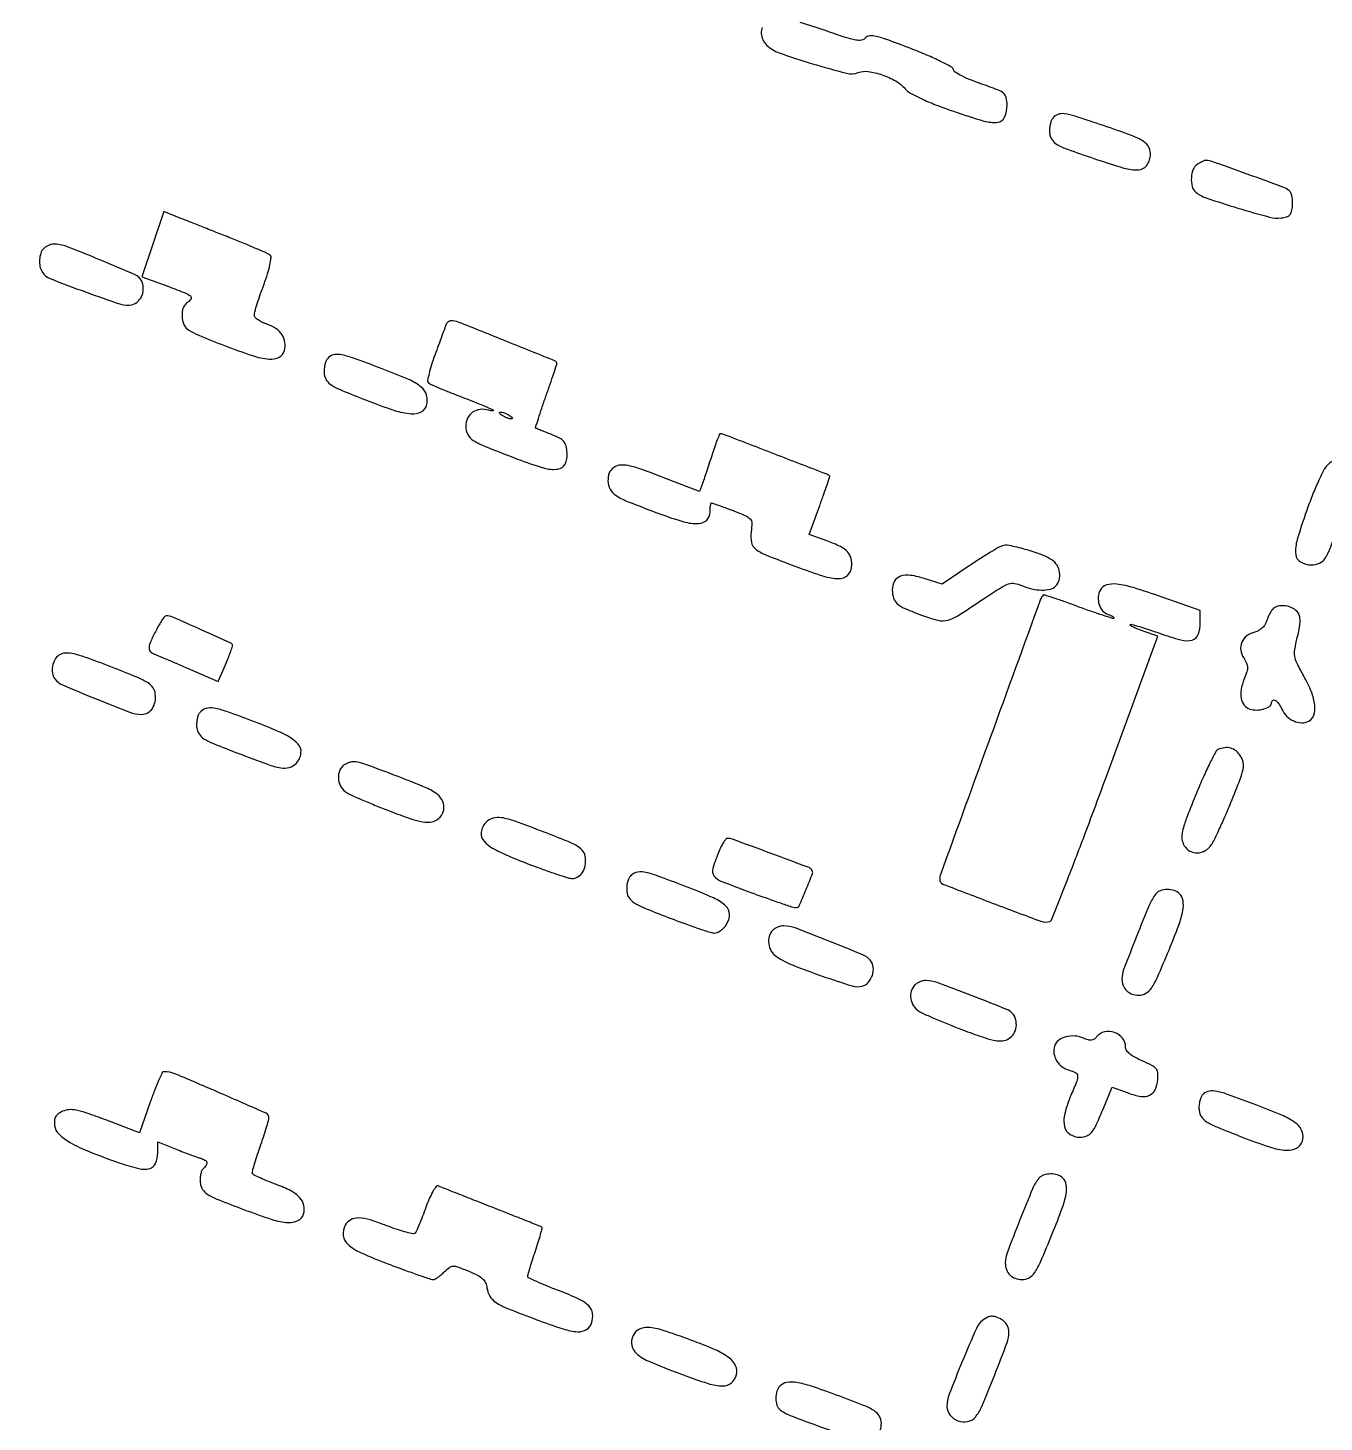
# Model space of a CAD drawing. Header units: metres. Extents: x 244 to 6504, y 133 to 4776.
# Drawn here: x 3292.6 to 3528.1, y 1085.7 to 1339.1 of the extents above; entities that cross this region are included whole.
import ezdxf

# ---------------------------------------------------------------- set-up
doc = ezdxf.new("R2010")
doc.units = ezdxf.units.M
doc.header["$MEASUREMENT"] = 0

msp = doc.modelspace()

# ---------------------------------------------------------------- linework, layer by layer
for points in [[(3073.43, 1797.58, -0.000015), (3212.47, 1744.26, -0.000001), (3356.48, 1689.04, -0.090549)], [(3368.99, 1721.3, 0.009906), (3366.1, 1712.52, -0.001067), (3364.33, 1706.81, -0.001723), (3362.8, 1701.96, -0.000256), (3361.42, 1697.66, -0.119228), (3361.26, 1697.41, -0.295746), (3360.94, 1697.34, -0.000001), (3222.9, 1750.06, -0.000075), (3098.13, 1797.73, -0.00214)], [(2390.74, 4302.36, -0.000001), (2436.6, 4383.87, -0.253439)], [(5649.78, 2908.29, -0.000001), (5592.12, 2927.27, -0.000136)], [(2358.85, 2292.47, -0.000002), (2402.87, 2275.77, -0.000001), (2455, 2255.99, -0.000469)], [(2661.8, 3304.26, -0.000001), (2697.55, 3290.75, -0.000089)], [(2166.88, 2385.74, -0.000003), (2059.01, 2428.09, -0.099946)], [(2836.31, 1902.63, -0.000001), (2798.12, 1918.05, -0.081722)], [(2910.82, 2101.23, -0.000002), (2871.64, 2116.15, -0.08954)], [(2835.59, 1257.96, 0.000001), (2811.6, 1266.94)], [(2724.87, 2153.38, -0.00001), (2851.52, 2105.29, -0.308463)], [(3433.83, 1894.18, -0.000012), (3289.85, 1953, -0.000025), (3146.63, 2011.53, -0.11823)], [(2592.86, 1267.89, -0.000002), (2552.45, 1283.32, -0.105537)], [(2535.59, 1289.9, -0.000004), (2496.83, 1304.97, -0.000295)], [(3121.11, 1058.8, -0.000012), (2978.85, 1116.92, -0.000024), (2837.26, 1174.78, -0.126636)], [(3425.99, 1339.14, 0.103284), (3425.83, 1338.05, 0.097736), (3426.11, 1336.93, 0.085776), (3426.8, 1335.95, 0.112298), (3429.06, 1334.53, 0.011532), (3435.11, 1332.56, 0.009774), (3441.3, 1330.83, 0.155275), (3443.45, 1330.95, -0.127427), (3445.26, 1331.15, -0.0469), (3447.79, 1330.54, -0.046656), (3450.26, 1329.42, -0.086027), (3451.95, 1328.02, 0.087424), (3452.93, 1327.22, 0.018712), (3454.9, 1326.21, 0.01693), (3457.51, 1325.1, 0.009547), (3460.75, 1323.91, 0.011027), (3466.29, 1322.14, 0.100437), (3468.8, 1321.92, 0.267086), (3470.05, 1322.84, 0.103778), (3470.5, 1325.02, 0.054982), (3470.35, 1326.4, 0.168772), (3469.86, 1327.18, 0.081192), (3468.77, 1327.81, 0.006997), (3465.72, 1328.91, -0.014996), (3463.87, 1329.6, -0.021495), (3462.29, 1330.33, -0.018211), (3461.06, 1331.02, -0.208825), (3460.75, 1331.47, 0.223016), (3460.4, 1331.94, 0.00855), (3458.41, 1332.97, 0.01388), (3455.93, 1334.12, 0.00918), (3453.03, 1335.3, 0.004305), (3448.8, 1336.89, 0.030293), (3446.7, 1337.52, 0.072012), (3445.47, 1337.62, 0.21876), (3444.75, 1337.24, -0.193399), (3444.06, 1336.83, -0.083768), (3442.98, 1336.85, -0.03461), (3441.15, 1337.31, -0.004922), (3437.48, 1338.56, 0.010982), (3432.92, 1340.05, 0.039379)]]:
    msp.add_lwpolyline(points, format="xyb")
for points in [[(3478.82, 1322.67, 0.084021), (3478.53, 1322.17, 0.03876), (3478.32, 1321.45, 0.036965), (3478.21, 1320.64, 0.042235), (3478.24, 1319.85, 0.121921), (3478.66, 1318.71, 0.115063), (3479.58, 1317.88, 0.042298), (3481.47, 1317.01, 0.004122), (3486.24, 1315.35, 0.010485), (3491.74, 1313.6, 0.082504), (3494.4, 1313.28, 0.221876), (3495.81, 1314.02, 0.134141), (3496.54, 1315.8, 0.139791), (3496.3, 1317.28, 0.141181), (3495.31, 1318.42, 0.055512), (3493.09, 1319.53, 0.006984), (3488, 1321.32, 0.003315), (3482.89, 1323, 0.041531), (3480.91, 1323.47, 0.12731), (3479.76, 1323.34, 0.130001)], [(3505.11, 1314.3, 0.168522), (3504.33, 1313.38, 0.077761), (3503.98, 1311.83, 0.077582), (3504.12, 1310.24, 0.165749), (3504.78, 1309.22, 0.086889), (3506.8, 1308.12, 0.007403), (3512.45, 1306.33, 0.007038), (3518.17, 1304.69, 0.095055), (3520.32, 1304.53, 0.045825), (3521.29, 1304.73, 0.134976), (3521.86, 1305.09, 0.124329), (3522.19, 1305.71, 0.036165), (3522.37, 1306.79, 0.041111), (3522.38, 1307.62, 0.042793), (3522.26, 1308.43, 0.046677), (3522.03, 1309.11, 0.119166), (3521.71, 1309.52, 0.080121), (3520.61, 1310.13, 0.001382), (3514.12, 1312.5, 0.001095), (3507.53, 1314.86, 0.104922), (3506.54, 1314.99, 0.086588), (3506.38, 1314.95, 0.008203), (3506.01, 1314.78, 0.010294), (3505.58, 1314.56, 0.007932)], [(3315.27, 1299.77), (3313.28, 1293.86), (3318.15, 1292.05, -0.004458), (3321.14, 1290.9, -0.070689), (3322.09, 1290.37, -0.35725), (3322.2, 1289.89, -0.126151), (3321.71, 1289.31, 0.067298), (3321.12, 1288.77, 0.083674), (3320.74, 1288.12, 0.073706), (3320.57, 1287.32, 0.04017), (3320.59, 1286.32, 0.099732), (3320.98, 1285.04, 0.125941), (3321.82, 1284.13, 0.046903), (3323.59, 1283.21, 0.004139), (3328.27, 1281.35, 0.01256), (3333.35, 1279.52, 0.058698), (3336.4, 1278.9, 0.13578), (3338.19, 1279.23, 0.218548), (3339.16, 1280.42, 0.099095), (3339.25, 1281.92, 0.109243), (3338.74, 1283.29, 0.099623), (3337.65, 1284.41, 0.070186), (3336.07, 1285.19, -0.032312), (3335.17, 1285.55, -0.042801), (3334.4, 1286, -0.049096), (3333.87, 1286.47, -0.191152), (3333.71, 1286.87, -0.069771), (3333.79, 1287.44, -0.005726), (3334.22, 1288.9, -0.007588), (3334.79, 1290.62, -0.00577), (3335.46, 1292.49, 0.012975), (3336.1, 1294.38, 0.021331), (3336.53, 1296, 0.017947), (3336.77, 1297.3, 0.252609), (3336.62, 1297.73, 0.075775), (3336.16, 1298.03, 0.003051), (3334.35, 1298.83, 0.005295), (3332.19, 1299.75, 0.003718), (3329.74, 1300.74, -0.000029), (3327.1, 1301.78, -0.000026), (3324.38, 1302.86, -0.000026), (3321.95, 1303.82, -0.000085), (3320.35, 1304.45), (3317.25, 1305.68)], [(3295.42, 1298.98, 0.115967), (3294.9, 1298.14, 0.064112), (3294.67, 1296.95, 0.063027), (3294.74, 1295.71, 0.098322), (3295.13, 1294.72, 0.15598), (3296.61, 1293.51, 0.006636), (3303.01, 1291.09, 0.007015), (3309.43, 1288.85, 0.142671), (3311.47, 1288.77, 0.130542), (3312.57, 1289.38, 0.109251), (3313.31, 1290.49, 0.104865), (3313.53, 1291.85, 0.111419), (3313.17, 1293.15, 0.168503), (3312.06, 1294.19, 0.004445), (3305.75, 1296.87, 0.006606), (3299.58, 1299.34, 0.092123), (3297.24, 1299.78, 0.064005), (3296.79, 1299.72, 0.039128), (3296.28, 1299.54, 0.038664), (3295.8, 1299.28, 0.054733)], [(3368.49, 1285.04, -0.004248), (3368.3, 1284.5, -0.000346), (3367.79, 1283.1, -0.000465), (3367.18, 1281.44, -0.000358), (3366.51, 1279.62, 0.012232), (3365.9, 1277.83, 0.018677), (3365.46, 1276.24, 0.013667), (3365.2, 1274.95, 0.258664), (3365.33, 1274.57, 0.080482), (3365.73, 1274.31, 0.003141), (3367.34, 1273.61, 0.005513), (3369.27, 1272.82, 0.003857), (3371.47, 1271.97, -0.005125), (3374.93, 1270.61, -0.018779), (3377.08, 1269.65, -0.784997), (3377.05, 1269.48, -0.079993), (3376.3, 1269.59, 0.101297), (3374.73, 1269.74, 0.12798), (3373.37, 1269.23, 0.1311), (3372.46, 1268.13, 0.109046), (3372.13, 1266.65, 0.122894), (3372.49, 1265.19, 0.130679), (3373.49, 1264.12, 0.045803), (3375.71, 1262.99, 0.004101), (3381.53, 1260.73, 0.017584), (3386.27, 1259.12, 0.102602), (3388.87, 1258.89, 0.253419), (3390.18, 1259.81, 0.137596), (3390.55, 1261.79, 0.036878), (3390.34, 1263.12, 0.116907), (3389.93, 1263.93, 0.101936), (3389.17, 1264.53, 0.024347), (3387.7, 1265.18, -0.001813), (3386.67, 1265.58, -0.002707), (3385.77, 1265.94, -0.001146), (3385.01, 1266.26, -0.057281), (3384.87, 1266.33, -0.323151), (3384.82, 1266.47, -0.001239), (3385.33, 1268.09, -0.005449), (3385.93, 1269.95, -0.00332), (3386.69, 1272.14, 0.001632), (3387.46, 1274.33, 0.002529), (3388.1, 1276.24, 0.000764), (3388.65, 1277.89, 0.080073), (3388.69, 1278.12, 0.305693), (3388.43, 1278.51, 0.000387), (3379.43, 1282.14, 0.000942), (3370.74, 1285.62, 0.094983), (3369.46, 1285.86, 0.108372), (3369.18, 1285.8, 0.069288), (3368.89, 1285.62, 0.064629), (3368.65, 1285.35, 0.068079)], [(3346.99, 1278.95, 0.083636), (3346.7, 1278.45, 0.038886), (3346.5, 1277.73, 0.037106), (3346.39, 1276.93, 0.042574), (3346.41, 1276.15, 0.121959), (3346.84, 1275.02, 0.10416), (3347.76, 1274.14, 0.041205), (3349.64, 1273.18, 0.004661), (3354.07, 1271.4, 0.012865), (3359.15, 1269.57, 0.05921), (3362.21, 1268.94, 0.135927), (3364.02, 1269.28, 0.217954), (3365, 1270.48, 0.13052), (3364.99, 1272.32, 0.155824), (3364.05, 1273.77, 0.070658), (3361.77, 1275.17, 0.01158), (3356.94, 1277.12, 0.003774), (3351.56, 1279.1, 0.040904), (3349.32, 1279.7, 0.120498), (3348.01, 1279.63, 0.146127)], [(3380.08, 1268.64, -0.027796), (3380.42, 1268.39, -0.102785), (3380.59, 1268.19, -0.335455), (3380.57, 1268.06, -0.190341), (3380.41, 1268, -0.067616), (3380.09, 1268.04, -0.024967), (3379.65, 1268.19, -0.024204), (3379.18, 1268.4, -0.026766), (3378.76, 1268.64, -0.027796), (3378.41, 1268.89, -0.102785), (3378.25, 1269.09, -0.335455), (3378.27, 1269.22, -0.190341), (3378.42, 1269.28, -0.067616), (3378.75, 1269.24, -0.024967), (3379.18, 1269.09, -0.024204), (3379.65, 1268.89, -0.026766)], [(3416.88, 1261.52, -0.001967), (3416.38, 1259.96, -0.002001), (3415.88, 1258.4, -0.001943), (3415.42, 1257.06, -0.008262), (3415.14, 1256.26), (3414.59, 1254.81), (3407.79, 1257.46, 0.006279), (3404.17, 1258.81, 0.028631), (3402.02, 1259.45, 0.051456), (3400.57, 1259.64, 0.11396), (3399.47, 1259.42, 0.065065), (3398.78, 1258.99, 0.092597), (3398.31, 1258.43, 0.083932), (3398.05, 1257.7, 0.044804), (3397.97, 1256.75, 0.123474), (3398.34, 1255.25, 0.129083), (3399.38, 1254.13, 0.047393), (3401.65, 1252.97, 0.004681), (3407.38, 1250.77, 0.018647), (3411.73, 1249.33, 0.08), (3414.43, 1248.99, 0.189295), (3415.91, 1249.64, 0.19915), (3416.51, 1251.1, -0.015575), (3416.53, 1251.73, -0.025476), (3416.59, 1252.26, -0.023106), (3416.68, 1252.66, -0.340909), (3416.79, 1252.74, -0.084325), (3416.98, 1252.71, -0.001373), (3418.04, 1252.33, -0.003537), (3419.28, 1251.89, -0.002336), (3420.69, 1251.35, -0.009575), (3423.03, 1250.4, -0.114569), (3423.82, 1249.83, -0.18105), (3424.1, 1249.07, -0.031916), (3423.99, 1247.52, 0.078525), (3424.04, 1245.59, 0.184429), (3424.77, 1244.38, 0.0707), (3426.64, 1243.31, 0.005332), (3432.12, 1241.19, 0.012639), (3437.17, 1239.45, 0.072666), (3439.95, 1239, 0.188688), (3441.48, 1239.57, 0.183892), (3442.23, 1241.02, 0.080104), (3442.16, 1242.64, 0.137209), (3441.54, 1243.83, 0.094026), (3440.2, 1244.82, 0.024905), (3437.73, 1245.84), (3434.51, 1247), (3436.46, 1252.28, 0.003569), (3437.19, 1254.32, 0.005865), (3437.78, 1256.05, 0.001418), (3438.27, 1257.56, 0.333709), (3438.23, 1257.69, 0.055939), (3437.58, 1258.02, 0.000148), (3428.28, 1261.61, 0.000092), (3418.86, 1265.25, 0.09221), (3418.42, 1265.33, 0.299319), (3418.25, 1265.22, 0.005995), (3417.83, 1264.21, 0.012135), (3417.37, 1262.98, 0.007593)], [(3528.6, 1259.5, 0.081543), (3528.01, 1258.67, 0.009416), (3527.02, 1256.6, 0.011135), (3525.95, 1254.06, 0.008872), (3524.9, 1251.28, 0.014065), (3523.22, 1246.08, 0.094947), (3522.95, 1243.39, 0.242173), (3523.83, 1242.02, 0.132708), (3525.81, 1241.48, 0.110225), (3527.28, 1241.81, 0.143821), (3528.31, 1242.72, 0.049345), (3529.33, 1244.77, 0.003942), (3531.43, 1250.44, 0.004377), (3533.13, 1255.26, 0.047724), (3533.61, 1257.26, 0.127669), (3533.46, 1258.51, 0.104509), (3532.72, 1259.65, 0.073934), (3531.71, 1260.4, 0.132278), (3530.7, 1260.64, 0.125324), (3529.67, 1260.34, 0.062793)], [(3469.51, 1244.92, 0.052416), (3468.89, 1244.64, 0.004205), (3467.36, 1243.72, 0.005645), (3465.56, 1242.58, 0.004302), (3463.6, 1241.29), (3458.7, 1237.98), (3455.62, 1238.97, 0.040034), (3452.97, 1239.59, 0.119336), (3451.13, 1239.42, 0.186836), (3450.04, 1238.52, 0.127264), (3449.64, 1236.95, 0.076184), (3449.87, 1235.44, 0.142018), (3450.54, 1234.42, 0.076061), (3451.98, 1233.54, 0.011393), (3455.14, 1232.29, 0.028163), (3457.99, 1231.42, 0.129822), (3459.71, 1231.45, 0.073333), (3461.63, 1232.31, 0.005307), (3466.53, 1235.52, -0.006599), (3469.42, 1237.4, -0.059232), (3470.78, 1238.05, -0.121414), (3471.85, 1238.14, -0.062909), (3473.15, 1237.76, 0.042444), (3475.01, 1237.14, 0.054564), (3476.8, 1236.91, 0.064334), (3478.3, 1237.07, 0.137967), (3479.31, 1237.64, 0.128078), (3479.96, 1238.74, 0.105599), (3480.05, 1240.11, 0.102322), (3479.57, 1241.43, 0.112807), (3478.62, 1242.4, 0.054269), (3476.66, 1243.37, 0.020421), (3473.75, 1244.31, 0.016514), (3470.86, 1245.01, 0.133299)], [(3487.45, 1236.95, 0.10253), (3487.07, 1235.66, 0.096589), (3487.22, 1234.29, 0.103596), (3487.85, 1233.15, 0.137888), (3488.84, 1232.5, -0.021818), (3489.32, 1232.32, -0.042145), (3489.69, 1232.13, -0.064919), (3489.89, 1231.96, -0.403422), (3489.89, 1231.84, -0.277898), (3489.67, 1231.78, -0.002362), (3487.89, 1232.34, -0.007351), (3485.84, 1233.02, -0.004565), (3483.44, 1233.89, 0.003511), (3481.05, 1234.76, 0.005701), (3479.01, 1235.46, 0.00143), (3477.23, 1236.04, 0.281819), (3477.05, 1236, 0.109521), (3476.58, 1235.25, 0.000062), (3467.49, 1210.27, 0.000074), (3458.43, 1185.36, 0.091241), (3458.26, 1184.32, 0.305205), (3458.83, 1183.5, 0.001823), (3467.81, 1180.05, 0.002616), (3476.65, 1176.74, 0.170226), (3478.26, 1176.72, 0.222109), (3478.65, 1177.09, 0.000551), (3481.54, 1184.47, 0.003271), (3484.75, 1192.85, 0.002013), (3488.43, 1202.76), (3497.9, 1228.56), (3495.25, 1229.46, -0.011483), (3494.26, 1229.82, -0.020805), (3493.47, 1230.17, -0.018472), (3492.9, 1230.48, -0.491076), (3492.88, 1230.63, -0.269566), (3493.11, 1230.69, -0.003906), (3494.56, 1230.28, -0.009486), (3496.26, 1229.75, -0.005964), (3498.22, 1229.07, 0.020595), (3502.09, 1227.86, 0.128827), (3504.14, 1227.84, 0.247056), (3505.23, 1228.83, 0.088321), (3505.61, 1230.95), (3505.61, 1233.2), (3498.65, 1235.64, 0.00929), (3493.44, 1237.36, 0.045974), (3490.42, 1238, 0.099081), (3488.56, 1237.85, 0.202921)], [(3518.72, 1233.4, 0.037049), (3518.42, 1232.97, 0.017399), (3518.1, 1232.37, 0.017133), (3517.81, 1231.72, 0.023059), (3517.59, 1231.11, -0.082327), (3517.31, 1230.54, -0.054155), (3516.81, 1229.99, -0.052987), (3516.19, 1229.54, -0.067892), (3515.54, 1229.28, 0.096759), (3514.06, 1228.59, 0.13284), (3513.14, 1227.44, 0.138898), (3512.95, 1226.03, 0.110135), (3513.5, 1224.59, -0.037815), (3514.02, 1223.65, -0.102222), (3514.19, 1222.91, -0.084158), (3514.07, 1222.07, -0.020333), (3513.58, 1220.76, 0.054414), (3513.02, 1218.88, 0.092022), (3513.03, 1217.23, 0.121228), (3513.59, 1216, 0.149139), (3514.62, 1215.29, 0.08326), (3515.81, 1215.12, 0.060192), (3517.13, 1215.32, 0.067062), (3518.19, 1215.76, 0.26536), (3518.53, 1216.35, -0.209159), (3518.74, 1216.85, -0.325712), (3519.19, 1216.9, -0.112783), (3519.82, 1216.32, -0.045176), (3520.4, 1215.3, 0.090863), (3521.3, 1214.01, 0.090322), (3522.59, 1213.13, 0.097614), (3524.02, 1212.8, 0.1292), (3525.32, 1213.1, 0.199954), (3526.23, 1214.19, 0.102102), (3526.4, 1216, 0.067918), (3525.8, 1218.42, 0.03358), (3524.43, 1221.28, -0.011944), (3523.19, 1223.6, -0.074509), (3522.77, 1224.88, -0.086268), (3522.78, 1226.14, -0.018807), (3523.24, 1228.27, 0.01568), (3523.6, 1229.89, 0.038089), (3523.74, 1231.11, 0.053001), (3523.67, 1232.04, 0.09614), (3523.4, 1232.75, 0.135979), (3522.48, 1233.58, 0.083207), (3521.08, 1234.03, 0.086814), (3519.66, 1233.98, 0.173658)], [(3315.84, 1229.58, 0.011568), (3314.87, 1227.58, 0.076261), (3314.57, 1226.51, 0.186185), (3314.74, 1225.85, 0.143284), (3315.33, 1225.39, -0.004343), (3315.88, 1225.16, -0.000266), (3317.53, 1224.45, -0.000396), (3319.48, 1223.61, -0.000293), (3321.65, 1222.68), (3327.14, 1220.31), (3328.44, 1223.33, 0.00524), (3328.94, 1224.52, 0.007233), (3329.35, 1225.61, 0.004805), (3329.68, 1226.52, 0.084159), (3329.74, 1226.83, 0.294396), (3329.44, 1227.28, 0.001383), (3324.06, 1229.71, 0.002778), (3318.88, 1231.98, 0.109383), (3317.66, 1232.22, 0.222751), (3317.41, 1232.09, 0.015644), (3316.92, 1231.44, 0.019768), (3316.39, 1230.59, 0.013463)], [(3298.19, 1225.08, 0.122902), (3297.45, 1224.26, 0.081459), (3297.02, 1223.06, 0.081755), (3297.01, 1221.79, 0.125627), (3297.44, 1220.78, 0.128738), (3298.82, 1219.71, 0.004749), (3304.95, 1217.13, 0.006), (3311.03, 1214.74, 0.09026), (3313.26, 1214.33, 0.13348), (3314.33, 1214.61, 0.116494), (3315.17, 1215.41, 0.099627), (3315.66, 1216.62, 0.074665), (3315.71, 1218.06, 0.121512), (3315.29, 1219.18, 0.103838), (3314.38, 1220.06, 0.041643), (3312.53, 1221.01, 0.004838), (3308.21, 1222.74, 0.004554), (3303.35, 1224.58, 0.031091), (3300.9, 1225.32, 0.0693), (3299.36, 1225.46, 0.134526)], [(3323.81, 1214.69, 0.083419), (3323.52, 1214.2, 0.038958), (3323.31, 1213.48, 0.037185), (3323.21, 1212.67, 0.042766), (3323.23, 1211.9, 0.12092), (3323.65, 1210.78, 0.10553), (3324.55, 1209.91, 0.042025), (3326.39, 1208.98, 0.004802), (3330.73, 1207.27, 0.004801), (3336.12, 1205.26, 0.043564), (3338.54, 1204.62, 0.11309), (3340.04, 1204.7, 0.127616), (3341.28, 1205.43, 0.167102), (3342.18, 1207.27, 0.231032), (3341.59, 1208.99, 0.089294), (3339.03, 1210.77, 0.01645), (3333.71, 1213, 0.005399), (3328.7, 1214.84, 0.043223), (3326.33, 1215.47, 0.110606), (3324.89, 1215.39, 0.152859)], [(3508.82, 1207.94, 0.177303), (3508.42, 1207.57, 0.005308), (3507.36, 1205.49, 0.009945), (3506.18, 1202.97, 0.006632), (3504.91, 1200.03, 0.004933), (3503.2, 1195.76, 0.029733), (3502.46, 1193.49, 0.060991), (3502.26, 1192, 0.109897), (3502.52, 1190.79, 0.127518), (3503.42, 1189.67, 0.135103), (3504.73, 1189.17, 0.129582), (3506.17, 1189.4, 0.112785), (3507.38, 1190.31, 0.059803), (3507.91, 1191.1, 0.006026), (3508.9, 1193.14, 0.007489), (3510.03, 1195.61, 0.005894), (3511.17, 1198.31, 0.004125), (3512.87, 1202.57, 0.041872), (3513.41, 1204.4, 0.104962), (3513.41, 1205.6, 0.091792), (3512.92, 1206.76, 0.072644), (3512.11, 1207.68, 0.105238), (3511.16, 1208.18, 0.102317), (3510.06, 1208.27, 0.065638)], [(3349.74, 1204.92, 0.128157), (3349.09, 1203.81, 0.10548), (3349, 1202.44, 0.102109), (3349.48, 1201.12, 0.112412), (3350.44, 1200.15, 0.036402), (3351.37, 1199.64, 0.005), (3353.39, 1198.75, 0.00572), (3355.82, 1197.74, 0.004809), (3358.41, 1196.72, 0.006214), (3361.98, 1195.41, 0.032424), (3364, 1194.85, 0.061723), (3365.37, 1194.73, 0.097803), (3366.52, 1195, 0.133294), (3367.7, 1195.98, 0.147235), (3368.16, 1197.37, 0.140026), (3367.79, 1198.85, 0.116815), (3366.67, 1200.03, 0.048013), (3364.33, 1201.25, 0.00586), (3358.96, 1203.36, 0.004146), (3353.41, 1205.41, 0.086643), (3351.67, 1205.71, 0.058749), (3351.18, 1205.65, 0.038992), (3350.64, 1205.48, 0.039042), (3350.13, 1205.22, 0.059745)], [(3375.82, 1194.73, 0.165024), (3374.92, 1192.91, 0.233941), (3375.5, 1191.22, 0.088417), (3378.03, 1189.46, 0.015492), (3383.39, 1187.2, 0.00478), (3386.14, 1186.17, 0.006571), (3388.62, 1185.31, 0.004377), (3390.72, 1184.63, 0.075575), (3391.43, 1184.52, 0.1337), (3392.5, 1184.8, 0.11702), (3393.34, 1185.61, 0.099582), (3393.83, 1186.83, 0.073595), (3393.87, 1188.28, 0.11858), (3393.46, 1189.41, 0.10776), (3392.56, 1190.28, 0.042603), (3390.73, 1191.21, 0.004748), (3386.37, 1192.93, 0.004994), (3381.02, 1194.92, 0.044163), (3378.59, 1195.56, 0.113045), (3377.08, 1195.47, 0.126758)], [(3418.22, 1189.65, 0.02007), (3417.01, 1186.32, 0.241938), (3417.23, 1185.02, 0.139125), (3418.49, 1184.05, 0.005526), (3423.95, 1181.96, 0.002888), (3426.87, 1180.91, 0.004273), (3429.43, 1180.01, 0.001991), (3431.62, 1179.28, 0.081438), (3432.12, 1179.21, 0.292047), (3432.73, 1179.6, 0.00895), (3433.98, 1182.5, 0.008925), (3435.13, 1185.43, 0.294452), (3434.97, 1186.14, 0.106287), (3434.32, 1186.56, 0.000597), (3427.44, 1189.12, 0.000706), (3420.6, 1191.64, 0.088192), (3419.7, 1191.8, 0.212287), (3419.41, 1191.67, 0.032424), (3419.02, 1191.17, 0.031512), (3418.6, 1190.47, 0.022552)], [(3401.97, 1184.88, 0.083294), (3401.68, 1184.39, 0.038998), (3401.48, 1183.67, 0.03723), (3401.37, 1182.87, 0.042878), (3401.4, 1182.1, 0.121552), (3401.81, 1180.98, 0.104434), (3402.72, 1180.11, 0.041766), (3404.57, 1179.17, 0.004826), (3408.9, 1177.45, 0.004578), (3411.77, 1176.37, 0.006271), (3414.38, 1175.45, 0.004204), (3416.58, 1174.73, 0.071072), (3417.33, 1174.6, 0.112827), (3417.84, 1174.71, 0.049807), (3418.44, 1175.06, 0.045828), (3419.04, 1175.57, 0.045954), (3419.53, 1176.19, 0.145816), (3420.06, 1177.99, 0.209282), (3419.41, 1179.49, 0.082475), (3417.13, 1180.99, 0.012476), (3412.07, 1183.08, 0.005191), (3406.93, 1185, 0.042561), (3404.52, 1185.65, 0.110482), (3403.06, 1185.58, 0.15482)], [(3497.52, 1181.7, 0.064534), (3496.39, 1179.76, 0.004554), (3494.01, 1173.94, 0.00359), (3491.68, 1167.97, 0.091724), (3491.37, 1166.26, 0.090403), (3491.58, 1165.07, 0.109975), (3492.21, 1164.13, 0.108191), (3493.18, 1163.52, 0.085196), (3494.4, 1163.31, 0.126905), (3495.7, 1163.65, 0.118897), (3496.71, 1164.58, 0.044974), (3497.82, 1166.59, 0.004775), (3499.92, 1171.51, 0.009229), (3501.69, 1176.01, 0.04281), (3502.44, 1178.7, 0.083662), (3502.47, 1180.47, 0.160638), (3501.83, 1181.73, 0.121602), (3500.88, 1182.31, 0.077414), (3499.59, 1182.5, 0.079735), (3498.34, 1182.29, 0.148479)], [(3427.91, 1175.11, 0.128356), (3427.26, 1174, 0.105179), (3427.17, 1172.63, 0.101573), (3427.65, 1171.3, 0.111418), (3428.6, 1170.32, 0.048971), (3431.65, 1168.74, 0.012199), (3436.91, 1166.77, 0.007857), (3442.32, 1165, 0.13776), (3444.14, 1164.95, 0.14938), (3445.26, 1165.62, 0.103606), (3446.01, 1166.91, 0.103811), (3446.18, 1168.39, 0.150566), (3445.68, 1169.59, 0.120787), (3444.28, 1170.62, 0.004379), (3438.11, 1173.15, 0.005352), (3431.99, 1175.52, 0.089822), (3429.86, 1175.9, 0.057671), (3429.36, 1175.84, 0.038923), (3428.81, 1175.67, 0.039084), (3428.3, 1175.41, 0.060849)], [(3453.74, 1165.17, 0.127758), (3453.09, 1164.06, 0.106086), (3453, 1162.7, 0.103199), (3453.48, 1161.38, 0.114431), (3454.44, 1160.43, 0.03405), (3455.37, 1159.93, 0.004596), (3457.4, 1159.04, 0.005284), (3459.83, 1158.03, 0.00443), (3462.43, 1157.01, 0.006263), (3465.99, 1155.71, 0.031855), (3468.02, 1155.13, 0.060085), (3469.41, 1155, 0.100266), (3470.55, 1155.27, 0.119134), (3471.52, 1156.03, 0.107764), (3472.09, 1157.19, 0.10288), (3472.13, 1158.52, 0.099366), (3471.65, 1159.78, 0.156534), (3470.61, 1160.64, 0.003116), (3464.12, 1163.21, 0.004709), (3457.81, 1165.59, 0.08816), (3455.72, 1165.96, 0.056634), (3455.21, 1165.91, 0.038844), (3454.65, 1165.73, 0.039112), (3454.13, 1165.47, 0.061938)], [(3486.76, 1155.73, -0.06906), (3486.29, 1155.31, -0.125026), (3485.81, 1155.13, -0.099732), (3485.22, 1155.18, -0.033678), (3484.41, 1155.49, 0.088458), (3482.84, 1155.89, 0.084523), (3481.19, 1155.74, 0.094943), (3479.85, 1155.08, 0.156804), (3479.12, 1154.06, 0.115434), (3479.02, 1152.72, 0.09839), (3479.5, 1151.38, 0.095288), (3480.48, 1150.29, 0.100391), (3481.78, 1149.67, -0.057338), (3482.93, 1149.24, -0.262718), (3483.31, 1148.66, -0.111013), (3483.16, 1147.69, -0.007715), (3482.09, 1145.1, 0.039074), (3480.97, 1141.79, 0.117849), (3480.94, 1139.43, 0.198619), (3481.93, 1138.02, 0.142461), (3483.8, 1137.48, 0.102657), (3484.99, 1137.73, 0.124369), (3485.88, 1138.42, 0.060664), (3486.75, 1139.85, 0.009618), (3488.05, 1142.88), (3489.57, 1146.62), (3492.48, 1145.54, 0.047045), (3494.8, 1144.92, 0.149086), (3496.39, 1145.13, 0.18459), (3497.38, 1146.13, 0.079277), (3497.87, 1147.99, 0.046276), (3497.88, 1149.21, 0.153072), (3497.57, 1149.95, 0.103235), (3496.82, 1150.55, 0.015233), (3495.05, 1151.37, -0.022458), (3493.72, 1152.02, -0.049662), (3492.78, 1152.65, -0.070225), (3492.22, 1153.27, -0.150394), (3492.03, 1153.88, 0.168164), (3491.48, 1155.48, 0.142661), (3490.02, 1156.53, 0.141451), (3488.22, 1156.63, 0.164857)], [(3314.78, 1143.86), (3312.84, 1138.32), (3306.69, 1140.65, 0.006499), (3303.27, 1141.89, 0.03465), (3301.35, 1142.41, 0.065911), (3300.02, 1142.5, 0.090484), (3298.87, 1142.21, 0.046916), (3298.05, 1141.74, 0.110077), (3297.58, 1141.22, 0.110686), (3297.38, 1140.56, 0.047753), (3297.4, 1139.63, 0.176838), (3298.17, 1138.09, 0.058383), (3300.23, 1136.55, 0.036319), (3303.69, 1134.88, 0.01111), (3309.14, 1132.86, 0.022956), (3312.7, 1131.81, 0.124218), (3314.7, 1131.82, 0.234775), (3315.77, 1132.75, 0.099423), (3316.15, 1134.67), (3316.15, 1136.67), (3319.47, 1135.34, 0.003251), (3320.82, 1134.8, 0.003504), (3322.15, 1134.3, 0.003311), (3323.29, 1133.88, 0.016742), (3323.94, 1133.68, -0.055801), (3324.73, 1133.36, -0.215261), (3325.04, 1132.94, -0.204804), (3324.95, 1132.42, -0.050572), (3324.38, 1131.73, 0.108384), (3324.12, 1131.33, 0.041066), (3323.94, 1130.68, 0.038264), (3323.86, 1129.91, 0.03793), (3323.89, 1129.14, 0.119754), (3324.31, 1127.99, 0.108807), (3325.23, 1127.11, 0.04176), (3327.12, 1126.17, 0.004398), (3331.72, 1124.39, 0.011495), (3336.9, 1122.57, 0.059486), (3339.87, 1121.98, 0.14009), (3341.63, 1122.34, 0.198505), (3342.65, 1123.55, 0.133884), (3342.71, 1125.11, 0.131222), (3341.97, 1126.5, 0.086331), (3340.33, 1127.76, 0.032447), (3337.66, 1128.93, -0.007061), (3336.11, 1129.52, -0.010211), (3334.76, 1130.09, -0.006251), (3333.65, 1130.6, -0.144364), (3333.4, 1130.83, -0.200993), (3333.34, 1131.16, -0.006998), (3333.68, 1132.45, -0.012065), (3334.14, 1133.99, -0.00803), (3334.74, 1135.73, 0.005936), (3335.36, 1137.5, 0.007718), (3335.88, 1139.14, 0.005967), (3336.28, 1140.52, 0.067529), (3336.36, 1141.08, 0.296724), (3335.87, 1141.84, 0.001566), (3327.46, 1145.53, 0.003356), (3319.42, 1148.97, 0.099657), (3317.26, 1149.4, 0.28803), (3316.98, 1149.23, 0.006976), (3316.3, 1147.78, 0.013077), (3315.56, 1145.99, 0.008253)], [(3505.97, 1145.14, 0.083636), (3505.69, 1144.64, 0.038886), (3505.48, 1143.92, 0.037106), (3505.37, 1143.11, 0.042574), (3505.4, 1142.34, 0.121959), (3505.82, 1141.21, 0.10416), (3506.74, 1140.32, 0.041205), (3508.62, 1139.36, 0.004661), (3513.06, 1137.59, 0.012952), (3518.2, 1135.73, 0.062246), (3521.25, 1135.13, 0.141301), (3523.09, 1135.52, 0.19577), (3524.15, 1136.79, 0.159913), (3524.13, 1138.49, 0.144777), (3523.12, 1139.92, 0.06502), (3520.7, 1141.37, 0.0121), (3515.9, 1143.32, 0.003794), (3510.53, 1145.29, 0.041016), (3508.3, 1145.89, 0.120628), (3506.99, 1145.82, 0.145861)], [(3476.28, 1130.03, 0.072151), (3475.14, 1128.15, 0.004973), (3472.78, 1122.39, 0.004282), (3470.51, 1116.52, 0.090659), (3470.17, 1114.68, 0.085463), (3470.38, 1113.44, 0.111383), (3471, 1112.47, 0.111474), (3471.97, 1111.86, 0.085711), (3473.2, 1111.65, 0.128293), (3474.5, 1111.98, 0.119593), (3475.51, 1112.92, 0.044575), (3476.61, 1114.95, 0.004622), (3478.71, 1119.97, 0.007778), (3480.51, 1124.59, 0.041952), (3481.23, 1127.18, 0.087851), (3481.26, 1128.85, 0.157204), (3480.64, 1130.06, 0.121695), (3479.68, 1130.64, 0.077303), (3478.39, 1130.83, 0.079015), (3477.13, 1130.62, 0.141183)], [(3364.87, 1124.76, -0.005496), (3364.26, 1123.13, -0.007495), (3363.68, 1121.67, -0.005175), (3363.16, 1120.46, -0.08169), (3362.91, 1120.09, -0.257797), (3362.55, 1119.97, -0.015105), (3361.35, 1120.22, -0.019784), (3359.88, 1120.65, -0.013007), (3358.22, 1121.25, 0.016705), (3354.81, 1122.46, 0.06899), (3352.65, 1122.83, 0.131289), (3351.22, 1122.49, 0.148168), (3350.23, 1121.5, 0.150947), (3349.86, 1119.62, 0.186082), (3350.67, 1118.05, 0.078455), (3353.09, 1116.5, 0.013306), (3358.17, 1114.43, 0.002652), (3361.05, 1113.36, 0.003959), (3363.57, 1112.46, 0.001726), (3365.74, 1111.72, 0.082003), (3366.19, 1111.65, 0.125658), (3366.53, 1111.73, 0.025128), (3367.05, 1112.05, 0.025116), (3367.64, 1112.5, 0.021117), (3368.21, 1113.03, -0.033805), (3369.15, 1113.84, -0.157093), (3369.81, 1114.08, -0.095612), (3370.66, 1113.94, -0.008477), (3372.69, 1113.15, -0.020354), (3374.25, 1112.43, -0.067042), (3375.18, 1111.79, -0.097952), (3375.72, 1111.07, -0.081374), (3375.98, 1110.16, 0.101528), (3376.49, 1108.62, 0.119559), (3377.55, 1107.51, 0.048149), (3379.71, 1106.4, 0.005075), (3385.01, 1104.34, 0.011404), (3389.81, 1102.66, 0.063217), (3392.48, 1102.16, 0.151545), (3394.06, 1102.54, 0.182751), (3395, 1103.73, 0.110434), (3395.15, 1105.49, 0.1667), (3394.47, 1106.86, 0.087445), (3392.67, 1108.1, 0.016917), (3389, 1109.63, -0.007065), (3386.85, 1110.47, -0.011249), (3385.04, 1111.26, -0.00527), (3383.55, 1111.97, -0.286354), (3383.39, 1112.23, -0.070904), (3383.44, 1112.56, -0.002621), (3383.8, 1113.79, -0.00472), (3384.25, 1115.23, -0.003294), (3384.79, 1116.85, 0.005949), (3385.31, 1118.45, 0.009642), (3385.71, 1119.82, 0.003801), (3386.01, 1120.99, 0.317307), (3385.95, 1121.15, 0.052142), (3385.75, 1121.26, 0.000172), (3383.15, 1122.3, 0.000955), (3380.21, 1123.47, 0.000598), (3376.77, 1124.83, -0.00007), (3373.29, 1126.2, -0.000104), (3370.24, 1127.4, -0.000046), (3367.63, 1128.43, -0.002092), (3367.1, 1128.64, 0.343493), (3366.73, 1128.53, 0.027543), (3366.15, 1127.63, 0.027797), (3365.5, 1126.35, 0.016266)], [(3466.03, 1104.19, 0.12662), (3464.92, 1102.77, 0.005215), (3462.36, 1096.77, 0.006406), (3459.99, 1090.81, 0.091918), (3459.57, 1088.58, 0.171799), (3460.12, 1087.04, 0.133301), (3461.57, 1085.99, 0.135356), (3463.34, 1085.83, 0.178366), (3464.73, 1086.64, 0.07238), (3465.89, 1088.58, 0.005352), (3468.24, 1094.32, 0.004671), (3470.49, 1100.18, 0.089654), (3470.83, 1102.09, 0.072842), (3470.74, 1102.74, 0.057174), (3470.46, 1103.39, 0.058052), (3470.04, 1103.96, 0.082222), (3469.55, 1104.34, 0.030416), (3468.44, 1104.84, 0.102903), (3467.66, 1104.97, 0.113094), (3466.94, 1104.78, 0.040775)], [(3402.52, 1101.45, 0.151332), (3402.29, 1099.65, 0.179341), (3403.14, 1098.18, 0.07185), (3405.56, 1096.72, 0.010807), (3410.82, 1094.62, 0.01054), (3416.15, 1092.76, 0.073762), (3418.85, 1092.3, 0.189042), (3420.4, 1092.87, 0.148222), (3421.34, 1094.4, 0.18319), (3421.17, 1095.97, 0.114889), (3419.97, 1097.41, 0.058405), (3417.45, 1098.87, 0.014611), (3413.02, 1100.65, 0.00992), (3407.97, 1102.4, 0.059324), (3405.24, 1102.93, 0.140285), (3403.6, 1102.59, 0.16692)], [(3429.23, 1092.3, 0.121647), (3428.66, 1091.35, 0.07736), (3428.47, 1090.06, 0.079382), (3428.68, 1088.81, 0.144877), (3429.27, 1087.97, 0.077166), (3431.06, 1086.95, 0.004809), (3436.8, 1084.83, 0.004645), (3442.59, 1082.82, 0.08141), (3444.55, 1082.5, 0.082192), (3445.82, 1082.71, 0.112135), (3446.81, 1083.32, 0.113636), (3447.43, 1084.28, 0.086084), (3447.65, 1085.53, 0.128692), (3447.31, 1086.8, 0.125375), (3446.4, 1087.76, 0.046228), (3444.41, 1088.77, 0.004718), (3439.46, 1090.66, 0.008593), (3434.9, 1092.27, 0.040813), (3432.21, 1092.93, 0.079921), (3430.46, 1092.93, 0.157574)]]:
    msp.add_lwpolyline(points, format="xyb", close=True)

doc.saveas('drawing.dxf')
